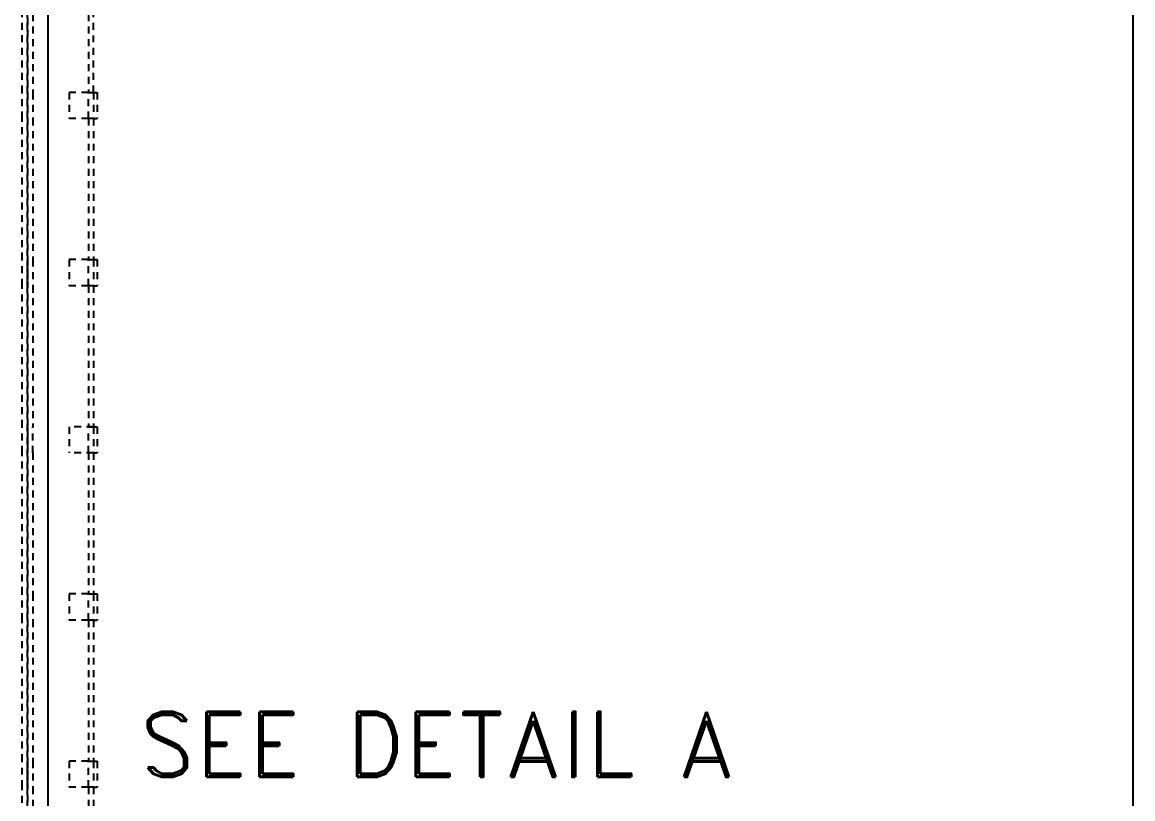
# Model space of a CAD drawing. Header units: inches. Extents: x 6 to 369, y -225 to 2.
# Drawn here: x 86.93 to 106.86, y -51.44 to -37.5 of the extents above; entities that cross this region are included whole.
import ezdxf
from ezdxf.enums import TextEntityAlignment as Align

# ---------------------------------------------------------------- set-up
doc = ezdxf.new("R2010")
doc.units = ezdxf.units.IN
doc.header["$MEASUREMENT"] = 0
doc.linetypes.add('HIDDEN2', pattern=[0.1875, 0.125, -0.0625])
doc.layers.add('Cabinet', color=253, linetype='HIDDEN2')
doc.layers.add('D', color=3, linetype='Continuous')
doc.styles.add('ROMAND', font='ROMAND.shx')

# ---------------------------------------------------------------- blocks, each defined once
blk = doc.blocks.new('A$C11D33752')
at = {"layer": 'Cabinet', "linetype": 'HIDDEN2'}
for p, q in [((0, 0), (0, 90)), ((0.094, 65.765), (0.094, 63.234)), ((1.094, 65.765), (1.094, 63.234)), ((1.187, 63.234), (1.187, 65.765)), ((0, 62.765), (0, 63.234)), ((0.094, 63.234), (0.094, 62.765)), ((1.094, 63.234), (0.75, 63.234)), ((0.75, 63.234), (0.75, 62.765)), ((1.094, 63.234), (1.187, 63.234)), ((1.094, 62.765), (1.094, 63.234)), ((1.187, 63.234), (1.187, 62.765)), ((1.187, 63.234), (1.25, 63.234)), ((1.25, 63.234), (1.25, 62.765)), ((0.094, 62.765), (0.094, 60.234)), ((1.094, 62.765), (0.75, 62.765)), ((1.094, 62.765), (1.094, 60.234)), ((1.187, 62.765), (1.094, 62.765)), ((1.187, 62.765), (1.187, 60.234)), ((1.187, 62.765), (1.25, 62.765)), ((0, 59.765), (0, 60.234)), ((0.094, 60.234), (0.094, 59.765)), ((1.094, 60.234), (0.75, 60.234)), ((0.75, 60.234), (0.75, 59.765)), ((1.094, 60.234), (1.187, 60.234)), ((1.094, 59.765), (1.094, 60.234)), ((1.187, 60.234), (1.187, 59.765)), ((1.187, 60.234), (1.25, 60.234)), ((1.25, 60.234), (1.25, 59.765)), ((0.094, 59.765), (0.094, 57.234)), ((1.094, 59.765), (0.75, 59.765)), ((1.094, 59.765), (1.094, 57.234)), ((1.187, 59.765), (1.094, 59.765)), ((1.187, 59.765), (1.187, 57.234)), ((1.187, 59.765), (1.25, 59.765)), ((0, 57.234), (0, 56.765)), ((0.094, 56.765), (0.094, 57.234)), ((1.187, 57.234), (0.75, 57.234)), ((0.75, 57.234), (0.75, 56.765)), ((1.094, 57.234), (1.187, 57.234)), ((1.094, 56.765), (1.094, 57.234)), ((1.187, 57.234), (1.187, 56.765)), ((1.187, 57.234), (1.25, 57.234)), ((1.25, 57.234), (1.25, 56.765)), ((0.094, 56.765), (0.094, 54.234)), ((1.187, 56.765), (0.75, 56.765)), ((1.094, 56.765), (1.094, 54.234)), ((1.187, 56.765), (1.187, 54.234)), ((1.187, 56.765), (1.25, 56.765)), ((0, 53.765), (0, 54.234)), ((0.094, 54.234), (0.094, 53.765)), ((1.094, 54.234), (0.75, 54.234)), ((0.75, 54.234), (0.75, 53.765)), ((1.094, 54.234), (1.187, 54.234)), ((1.094, 53.765), (1.094, 54.234)), ((1.187, 54.234), (1.187, 53.765)), ((1.187, 54.234), (1.25, 54.234)), ((1.25, 54.234), (1.25, 53.765)), ((0.094, 53.765), (0.094, 51.234)), ((1.094, 53.765), (0.75, 53.765)), ((1.094, 53.765), (1.094, 51.234)), ((1.187, 53.765), (1.094, 53.765)), ((1.187, 53.765), (1.187, 51.234)), ((1.187, 53.765), (1.25, 53.765)), ((0, 50.765), (0, 51.234)), ((0.094, 51.234), (0.094, 50.765)), ((1.094, 51.234), (0.75, 51.234)), ((0.75, 51.234), (0.75, 50.765)), ((1.094, 51.234), (1.187, 51.234)), ((1.094, 50.765), (1.094, 51.234)), ((1.187, 51.234), (1.187, 50.765)), ((1.187, 51.234), (1.25, 51.234)), ((1.25, 51.234), (1.25, 50.765)), ((0.094, 50.765), (0.094, 48.234)), ((1.094, 50.765), (0.75, 50.765)), ((1.094, 50.765), (1.094, 48.234)), ((1.187, 50.765), (1.094, 50.765)), ((1.187, 50.765), (1.187, 48.234)), ((1.187, 50.765), (1.25, 50.765))]:
    blk.add_line(p, q, dxfattribs=at)

msp = doc.modelspace()

# ---------------------------------------------------------------- linework, layer by layer
at = {"layer": 'Cabinet', "color": 7, "linetype": 'HIDDEN2'}
for p, q in [((87.02061, -11.99835), (87.02061, -101.99835)), ((86.92686, -38.76385), (86.92686, -36.23285)), ((86.92686, -39.23285), (86.92686, -38.76385)), ((87.02061, -38.76385), (87.02061, -39.23285)), ((86.92686, -41.76385), (86.92686, -39.23285)), ((86.92686, -42.23285), (86.92686, -41.76385)), ((87.02061, -41.76385), (87.02061, -42.23285)), ((86.92686, -44.76385), (86.92686, -42.23285)), ((86.92686, -45.23285), (86.92686, -44.76385)), ((87.02061, -44.76385), (87.02061, -45.23285)), ((86.92686, -47.76385), (86.92686, -45.23285)), ((86.92686, -48.23285), (86.92686, -47.76385)), ((87.02061, -47.76385), (87.02061, -48.23285)), ((86.92686, -50.76385), (86.92686, -48.23285)), ((86.92686, -51.23285), (86.92686, -50.76385)), ((87.02061, -50.76385), (87.02061, -51.23285)), ((86.92686, -53.76385), (86.92686, -51.23285))]:
    msp.add_line(p, q, dxfattribs=at)
at = {"layer": 'D', "color": 7}
for p, q in [((106.86436, -12.62335), (106.86436, -101.37335)), ((87.39561, -101.37335), (87.39561, -13.24835))]:
    msp.add_line(p, q, dxfattribs=at)

# ---------------------------------------------------------------- block references
msp.add_blockref('A$C11D33752', (87.02061, -101.99835), dxfattribs=at)

# ---------------------------------------------------------------- texts
at = {"color": 7, "style": 'ROMAND'}
msp.add_text('SEE DETAIL A', height=1.17, dxfattribs=at).set_placement((94.37198, -51.04753), align=Align.CENTER)

doc.saveas('drawing.dxf')
